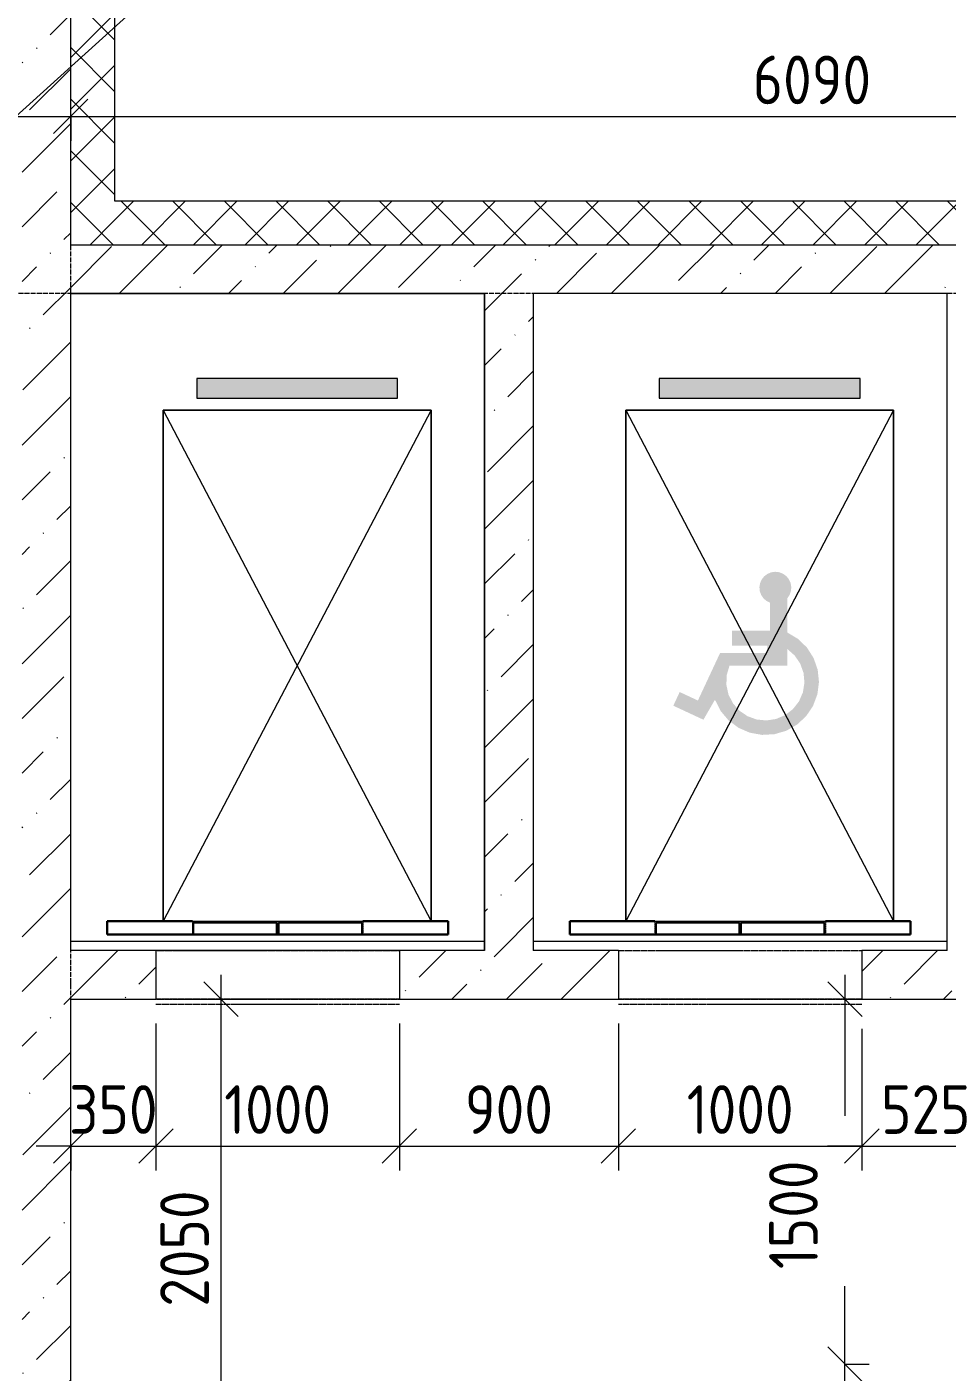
# Model space of a CAD drawing. Header units: millimetres. Extents: x -60946 to 138510, y -262288 to 24501.
# Drawn here: x 46904 to 50684, y -43892 to -38364 of the extents above; entities that cross this region are included whole.
import ezdxf

# ---------------------------------------------------------------- set-up
doc = ezdxf.new("R2010")
doc.units = ezdxf.units.MM
for name, pattern in [('ADSK_Линия сетки', [25, 20, -2.5, 0, -2.5]), ('ADSK_Невидимые', [5, 3, -2]), ('ADSK_Штриховая_ш2 п1_5', [4.5, 3, -1.5])]:
    doc.linetypes.add(name, pattern=pattern)
for name, color, linetype, lineweight in [('Двери', 7, 'Continuous', 9), ('Обобщенные модели', 7, 'ADSK_Невидимые', 18), ('Оборудование', 7, 'Continuous', 18), ('Оси', 7, 'Continuous', 9), ('Перекрытие', 7, 'Continuous', 18), ('Размеры', 7, 'Continuous', 9), ('Стены наружные', 7, 'Continuous', 18), ('Стены несущие', 7, 'Continuous', 30), ('Стены отделка', 7, 'Continuous', 30), ('Узлы', 7, 'Continuous', 18)]:
    doc.layers.add(name, color=color, linetype=linetype, lineweight=lineweight)
doc.styles.add('GOST Common_2', font='', dxfattribs={"width": 0.9, "height": 250})
doc.styles.add('GOST Common_3', font='', dxfattribs={"width": 0.9, "height": 200})
doc.styles.get('GOST Common_2').set_extended_font_data('GOST Common')
doc.styles.get('GOST Common_3').set_extended_font_data('GOST Common')
doc.dimstyles.new('ADSK_Основной_2_0', dxfattribs={"dimscale": 304.8, "dimtxt": 201.142999, "dimasz": 0.463911, "dimexe": 0.328084, "dimexo": 0.328084, "dimgap": 0.164042, "dimtad": 1, "dimdec": 3, "dimrnd": 0.001, "dimdsep": 46, "dimtxsty": 'GOST Common_3', "dimblk1": 'OBLIQUE', "dimblk2": 'OBLIQUE', "dimsah": 1, "dimcen": 0.09, "dimdle": 0.328084, "dimazin": 2, "dimtfac": 1, "dimtdec": 4, "dimtix": 1, "dimtmove": 0, "dimatfit": 3, "dimfxl": 1, "dimtvp": 1, "dimtolj": 1, "dimtzin": 0, "dimlwd": 20, "dimlwe": 20, "dimarcsym": 2})
doc.dimstyles.new('ADSK_Основной_2_0_1', dxfattribs={"dimscale": 304.8, "dimtxt": 201.142999, "dimasz": 0.463911, "dimexe": 0.328084, "dimexo": 0.328084, "dimgap": 0.164042, "dimtad": 1, "dimdec": 3, "dimrnd": 0.001, "dimdsep": 46, "dimtxsty": 'GOST Common_3', "dimblk1": 'OBLIQUE', "dimblk2": 'OBLIQUE', "dimsah": 1, "dimcen": 0.09, "dimdle": 0.328084, "dimazin": 2, "dimtfac": 1, "dimtdec": 4, "dimtix": 1, "dimtmove": 1, "dimatfit": 3, "dimfxl": 1, "dimtvp": 1, "dimtolj": 1, "dimtzin": 0, "dimlwd": 20, "dimlwe": 20, "dimarcsym": 2})
doc.dimstyles.new('ADSK_Основной_2_0_2', dxfattribs={"dimscale": 304.8, "dimtxt": 201.142999, "dimasz": 0.463911, "dimexe": 0.328084, "dimexo": 0.328084, "dimgap": 0.164042, "dimtad": 1, "dimdec": 3, "dimrnd": 0.001, "dimdsep": 46, "dimtxsty": 'GOST Common_3', "dimblk1": 'OBLIQUE', "dimblk2": 'OBLIQUE', "dimsah": 1, "dimcen": 0.09, "dimdle": 0.328084, "dimazin": 2, "dimtfac": 1, "dimtdec": 4, "dimtix": 1, "dimtmove": 0, "dimatfit": 3, "dimfxl": 1, "dimtvp": 1, "dimtolj": 1, "dimtzin": 0, "dimlwd": 20, "dimlwe": 20, "dimarcsym": 2})
doc.dimstyles.new('ADSK_Основной_2_0_3', dxfattribs={"dimscale": 304.8, "dimtxt": 201.142999, "dimasz": 0.463911, "dimexe": 0.328084, "dimexo": 0.328084, "dimgap": 0.164042, "dimtad": 1, "dimdec": 3, "dimrnd": 0.001, "dimdsep": 46, "dimtxsty": 'GOST Common_2', "dimblk1": 'OBLIQUE', "dimblk2": 'OBLIQUE', "dimsah": 1, "dimcen": 0.09, "dimdle": 0.328084, "dimazin": 2, "dimtfac": 1, "dimtdec": 4, "dimtix": 1, "dimtmove": 0, "dimatfit": 3, "dimfxl": 1, "dimtvp": 1, "dimtolj": 1, "dimtzin": 0, "dimlwd": 20, "dimlwe": 20, "dimarcsym": 2})
pattern_1 = [(45, (1283.93, -48864.63), (84.18955, 308.69595), [396.875, -79.375, 3.353, -76.022])]
pattern_2 = [(45, (1283.93, -48864.63), (-106.066, 106.066), []), (135, (1283.93, -48864.63), (-106.066, -106.066), [])]

# ---------------------------------------------------------------- blocks, each defined once
blk = doc.blocks.new('AS-Shakhta_lifta-GOST_5746-2003 - Лифт_3_2700х1700 проем 1000-730833-Кладочный план 1-го этажа')
at = {"layer": 'Оборудование'}
h = blk.add_hatch(color=256, dxfattribs=at)
h.paths.add_polyline_path([(-9.5, 464.1), (-60.4, 461.4), (-109.3, 447.2), (-153.5, 422), (-190.9, 387.4), (-219.3, 345.2), (-237.2, 297.5), (-243.7, 247), (-238.5, 196.4), (-221.7, 148.3), (-194.4, 105.3), (-157.9, 69.8), (-114.3, 43.6), (-114.3, -98), (-123.4, -111.8), (-128.8, -127.6), (-130, -144.1), (-127, -160.5), (-120, -175.5), (-109.5, -188.4), (-96, -198.1), (-80.6, -204.2), (-64.1, -206.2), (-47.6, -203.9), (-32.3, -197.6), (-19, -187.7), (-8.6, -174.7), (-1.8, -159.5), (0.9, -143.1), (-0.6, -126.6), (-6.2, -110.9), (-15.5, -97.2), (-28, -86.3), (-42.9, -78.8), (-42.9, 35.4), (113.5, 35.4), (113.5, 97.4), (-31, 97.4), (-31, 128.1), (162.8, 128.1), (253.6, 322.9), (328.5, 288), (354.7, 344.2), (231, 401.8), (183.6, 319.7), (160.7, 365.2), (128, 404.3), (87.2, 434.8), (40.6, 455.1)])
h.paths.add_polyline_path([(-27.9, 404.9), (12.2, 401), (50, 387.2), (83.3, 364.5), (109.8, 334.2), (128, 298.2), (136.6, 258.9), (135.3, 218.6), (123.9, 180), (-114.3, 180), (-114.3, 111.7), (-144.4, 138.5), (-166.9, 171.9), (-180.4, 209.8), (-184, 249.9), (-177.6, 289.7), (-161.5, 326.6), (-136.7, 358.3), (-104.7, 382.9), (-67.7, 398.8)])
at = {"layer": 'Узлы'}
blk.add_hatch(color=256, dxfattribs=at).paths.add_polyline_path([(364.1, -920), (-412.5, -920), (-412.5, -1000), (412.5, -1000), (412.5, -920)])
at = {"layer": 'Обобщенные модели', "linetype": 'Continuous', "lineweight": 30}
for p, q in [((780, 1285), (-620, 1285)), ((-620, 1230), (-620, 1285)), ((-267, 1235), (-267, 1285)), ((-267, 1285), (77, 1285)), ((77, 1285), (77, 1235)), ((83, 1235), (83, 1285)), ((83, 1285), (427, 1285)), ((427, 1285), (427, 1235)), ((780, 1230), (780, 1285)), ((-270, 1230), (-620, 1230)), ((77, 1235), (-267, 1235)), ((427, 1235), (83, 1235)), ((430, 1230), (780, 1230))]:
    blk.add_line(p, q, dxfattribs=at)
at = {"layer": 'Обобщенные модели'}
for p, q in [((-270, 1235), (-270, 1285)), ((430, 1235), (430, 1285))]:
    blk.add_line(p, q, dxfattribs=at)
at = {"layer": 'Оборудование'}
for p, q in [((-550, -870), (-550, 1230)), ((550, -870), (-550, 1230)), ((-550, -870), (550, 1230)), ((550, 1230), (-550, 1230)), ((-550, 1230), (-550, -870)), ((550, 1230), (550, -870)), ((550, -870), (550, 1230)), ((550, -870), (-550, -870)), ((-550, -870), (550, -870))]:
    blk.add_line(p, q, dxfattribs=at)
at = {"layer": 'Узлы'}
for p, q in [((412.5, -920), (-412.5, -920)), ((-412.5, -920), (-412.5, -1000)), ((412.5, -1000), (412.5, -920)), ((-412.5, -1000), (412.5, -1000))]:
    blk.add_line(p, q, dxfattribs=at)
blk = doc.blocks.new('ADSK_Дверь_Проем - ADSK_Дверь_Проем-730830-Кладочный план 1-го этажа')
at = {"layer": 'Двери', "linetype": 'ADSK_Штриховая_ш2 п1_5'}
for p, q in [((-500, 100), (500, 100)), ((-500, -100), (500, -100))]:
    blk.add_line(p, q, dxfattribs=at)
blk = doc.blocks.new('AS-Shakhta_lifta-GOST_5746-2003 - Лифт_3_2700х1700 проем 1001-793162-Кладочный план 1-го этажа')
at = {"layer": 'Узлы'}
blk.add_hatch(color=256, dxfattribs=at).paths.add_polyline_path([(412.5, -920), (-412.5, -920), (-412.5, -1000), (412.5, -1000)])
at = {"layer": 'Обобщенные модели', "linetype": 'Continuous', "lineweight": 30}
for p, q in [((780, 1285), (-620, 1285)), ((-620, 1230), (-620, 1285)), ((-267, 1235), (-267, 1285)), ((-267, 1285), (77, 1285)), ((77, 1285), (77, 1235)), ((83, 1235), (83, 1285)), ((83, 1285), (427, 1285)), ((427, 1285), (427, 1235)), ((780, 1230), (780, 1285)), ((-270, 1230), (-620, 1230)), ((77, 1235), (-267, 1235)), ((427, 1235), (83, 1235)), ((430, 1230), (780, 1230))]:
    blk.add_line(p, q, dxfattribs=at)
at = {"layer": 'Обобщенные модели'}
for p, q in [((-270, 1235), (-270, 1285)), ((430, 1235), (430, 1285))]:
    blk.add_line(p, q, dxfattribs=at)
at = {"layer": 'Оборудование'}
for p, q in [((-770, -1350), (-770, 1350)), ((-770, 1350), (930, 1350)), ((930, 1350), (930, -1350)), ((-550, -870), (-550, 1230)), ((550, -870), (-550, 1230)), ((-550, -870), (550, 1230)), ((550, 1230), (-550, 1230)), ((-550, 1230), (-550, -870)), ((550, 1230), (550, -870)), ((550, -870), (550, 1230)), ((550, -870), (-550, -870)), ((-550, -870), (550, -870)), ((930, -1350), (-770, -1350))]:
    blk.add_line(p, q, dxfattribs=at)
at = {"layer": 'Узлы'}
for p, q in [((412.5, -920), (-412.5, -920)), ((-412.5, -920), (-412.5, -1000)), ((412.5, -1000), (412.5, -920)), ((-412.5, -1000), (412.5, -1000))]:
    blk.add_line(p, q, dxfattribs=at)
blk = doc.blocks.new('ADSK_Дверь_Проем - ADSK_Дверь_Проем-2503678-Кладочный план 1-го этажа')
at = {"layer": 'Двери', "linetype": 'ADSK_Штриховая_ш2 п1_5'}
for p, q in [((-500, 11), (500, 11)), ((-500, -11), (500, -11))]:
    blk.add_line(p, q, dxfattribs=at)
blk = doc.blocks.new('_Oblique')
at = {"color": 0, "linetype": 'ByBlock', "lineweight": -2}
blk.add_line((-0.5, -0.5), (0.5, 0.5), dxfattribs=at)
blk = doc.blocks.new('*D4247')
at = {"layer": 'Defpoints', "color": 0, "transparency": 16777216}
for p in [(47083.9, -38632.1), (53173.9, -38632.1), (53173.9, -38732.1)]:
    blk.add_point(p, dxfattribs=at)
at = {"layer": 'Размеры', "color": 0, "lineweight": 20, "transparency": 16777216}
for p, q in [((46983.9, -38732.1), (53273.9, -38732.1)), ((47083.9, -38732.1), (47083.9, -38832.1)), ((53173.9, -38732.1), (53173.9, -38832.1))]:
    blk.add_line(p, q, dxfattribs=at)
at = {"layer": 'Размеры', "color": 0, "lineweight": 20, "transparency": 16777216, "xscale": 141.4, "yscale": 141.4, "zscale": 141.4, "rotation": 180}
blk.add_blockref('_Oblique', (47083.9, -38732.1), dxfattribs=at)
at = {"layer": 'Размеры', "color": 0, "lineweight": 20, "transparency": 16777216, "xscale": 141.4, "yscale": 141.4, "zscale": 141.4}
blk.add_blockref('_Oblique', (53173.9, -38732.1), dxfattribs=at)
at = {"layer": 'Размеры', "color": 0, "lineweight": 9, "transparency": 16777216, "insert": (50128.9, -38582.1), "char_height": 200, "width": 605.475, "attachment_point": 5, "style": 'GOST Common_3'}
blk.add_mtext('\\A1;6090', dxfattribs=at)
blk = doc.blocks.new('*D4150')
at = {"layer": 'Defpoints', "color": 0, "transparency": 16777216}
for p in [(47083.9, -38632.1), (47083.9, -38732.1), (46633.9, -39106.6)]:
    blk.add_point(p, dxfattribs=at)
at = {"layer": 'Размеры', "color": 0, "lineweight": 20, "transparency": 16777216}
for p, q in [((46858.9, -38732.1), (47481.8, -38167.5)), ((47481.8, -38167.5), (48044.7, -38167.5)), ((46633.9, -39006.6), (46633.9, -38632.1)), ((46533.9, -38732.1), (47183.9, -38732.1)), ((47083.9, -38732.1), (47083.9, -38832.1))]:
    blk.add_line(p, q, dxfattribs=at)
at = {"layer": 'Размеры', "color": 0, "lineweight": 20, "transparency": 16777216, "xscale": 141.4, "yscale": 141.4, "zscale": 141.4, "rotation": 180}
blk.add_blockref('_Oblique', (46633.9, -38732.1), dxfattribs=at)
at = {"layer": 'Размеры', "color": 0, "lineweight": 20, "transparency": 16777216, "xscale": 141.4, "yscale": 141.4, "zscale": 141.4}
blk.add_blockref('_Oblique', (47083.9, -38732.1), dxfattribs=at)
at = {"layer": 'Размеры', "color": 0, "lineweight": 9, "transparency": 16777216, "insert": (47531.8, -37850.8), "char_height": 200, "width": 474.561, "attachment_point": 1, "line_spacing_factor": 1.022761, "style": 'GOST Common_3'}
blk.add_mtext('\\A1;450', dxfattribs=at)
blk = doc.blocks.new('*D3864')
at = {"layer": 'Defpoints', "color": 0, "transparency": 16777216}
for p in [(47433.9, -42359.7), (47083.9, -42863.4), (47433.9, -42963.3)]:
    blk.add_point(p, dxfattribs=at)
at = {"layer": 'Размеры', "color": 0, "lineweight": 20, "transparency": 16777216}
for p, q in [((47433.9, -42459.7), (47433.9, -43063.3)), ((47083.9, -42963.3), (46942.5, -42963.3)), ((47083.9, -42963.3), (47433.9, -42963.3)), ((47083.9, -42963.4), (47083.9, -43063.3)), ((47433.9, -42963.3), (47575.3, -42963.3))]:
    blk.add_line(p, q, dxfattribs=at)
at = {"layer": 'Размеры', "color": 0, "lineweight": 20, "transparency": 16777216, "xscale": 141.4, "yscale": 141.4, "zscale": 141.4}
blk.add_blockref('_Oblique', (47083.9, -42963.3), dxfattribs=at)
at = {"layer": 'Размеры', "color": 0, "lineweight": 20, "transparency": 16777216, "xscale": 141.4, "yscale": 141.4, "zscale": 141.4, "rotation": 180}
blk.add_blockref('_Oblique', (47433.9, -42963.3), dxfattribs=at)
at = {"layer": 'Размеры', "color": 0, "lineweight": 9, "transparency": 16777216, "insert": (47258.9, -42813.3), "char_height": 200, "width": 454.106, "attachment_point": 5, "style": 'GOST Common_3'}
blk.add_mtext('\\A1;350', dxfattribs=at)
blk = doc.blocks.new('*D3865')
at = {"layer": 'Defpoints', "color": 0, "transparency": 16777216}
for p in [(47433.9, -42359.7), (48433.9, -42359.7), (48433.9, -42963.3)]:
    blk.add_point(p, dxfattribs=at)
at = {"layer": 'Размеры', "color": 0, "lineweight": 20, "transparency": 16777216}
for p, q in [((47433.9, -42459.7), (47433.9, -43063.3)), ((48433.9, -42459.7), (48433.9, -43063.3)), ((47333.9, -42963.3), (48533.9, -42963.3))]:
    blk.add_line(p, q, dxfattribs=at)
at = {"layer": 'Размеры', "color": 0, "lineweight": 20, "transparency": 16777216, "xscale": 141.4, "yscale": 141.4, "zscale": 141.4, "rotation": 180}
blk.add_blockref('_Oblique', (47433.9, -42963.3), dxfattribs=at)
at = {"layer": 'Размеры', "color": 0, "lineweight": 20, "transparency": 16777216, "xscale": 141.4, "yscale": 141.4, "zscale": 141.4}
blk.add_blockref('_Oblique', (48433.9, -42963.3), dxfattribs=at)
at = {"layer": 'Размеры', "color": 0, "lineweight": 9, "transparency": 16777216, "insert": (47933.9, -42813.3), "char_height": 200, "width": 560.473, "attachment_point": 5, "style": 'GOST Common_3'}
blk.add_mtext('\\A1;1000', dxfattribs=at)
blk = doc.blocks.new('*D3866')
at = {"layer": 'Defpoints', "color": 0, "transparency": 16777216}
for p in [(48433.9, -42359.7), (49333.9, -42359.7), (49333.9, -42963.3)]:
    blk.add_point(p, dxfattribs=at)
at = {"layer": 'Размеры', "color": 0, "lineweight": 20, "transparency": 16777216}
for p, q in [((48433.9, -42459.7), (48433.9, -43063.3)), ((49333.9, -42459.7), (49333.9, -43063.3)), ((48333.9, -42963.3), (49433.9, -42963.3))]:
    blk.add_line(p, q, dxfattribs=at)
at = {"layer": 'Размеры', "color": 0, "lineweight": 20, "transparency": 16777216, "xscale": 141.4, "yscale": 141.4, "zscale": 141.4, "rotation": 180}
blk.add_blockref('_Oblique', (48433.9, -42963.3), dxfattribs=at)
at = {"layer": 'Размеры', "color": 0, "lineweight": 20, "transparency": 16777216, "xscale": 141.4, "yscale": 141.4, "zscale": 141.4}
blk.add_blockref('_Oblique', (49333.9, -42963.3), dxfattribs=at)
at = {"layer": 'Размеры', "color": 0, "lineweight": 9, "transparency": 16777216, "insert": (48883.9, -42813.3), "char_height": 200, "width": 454.106, "attachment_point": 5, "style": 'GOST Common_3'}
blk.add_mtext('\\A1;900', dxfattribs=at)
blk = doc.blocks.new('*D3867')
at = {"layer": 'Defpoints', "color": 0, "transparency": 16777216}
for p in [(49333.9, -42359.7), (50333.9, -42381.7), (50333.9, -42963.3)]:
    blk.add_point(p, dxfattribs=at)
at = {"layer": 'Размеры', "color": 0, "lineweight": 20, "transparency": 16777216}
for p, q in [((49333.9, -42459.7), (49333.9, -43063.3)), ((50333.9, -42481.7), (50333.9, -43063.3)), ((49233.9, -42963.3), (50433.9, -42963.3))]:
    blk.add_line(p, q, dxfattribs=at)
at = {"layer": 'Размеры', "color": 0, "lineweight": 20, "transparency": 16777216, "xscale": 141.4, "yscale": 141.4, "zscale": 141.4, "rotation": 180}
blk.add_blockref('_Oblique', (49333.9, -42963.3), dxfattribs=at)
at = {"layer": 'Размеры', "color": 0, "lineweight": 20, "transparency": 16777216, "xscale": 141.4, "yscale": 141.4, "zscale": 141.4}
blk.add_blockref('_Oblique', (50333.9, -42963.3), dxfattribs=at)
at = {"layer": 'Размеры', "color": 0, "lineweight": 9, "transparency": 16777216, "insert": (49833.9, -42813.3), "char_height": 200, "width": 560.473, "attachment_point": 5, "style": 'GOST Common_3'}
blk.add_mtext('\\A1;1000', dxfattribs=at)
blk = doc.blocks.new('*D3868')
at = {"layer": 'Defpoints', "color": 0, "transparency": 16777216}
for p in [(50333.9, -42381.7), (50858.9, -42863.4), (50858.9, -42963.3)]:
    blk.add_point(p, dxfattribs=at)
at = {"layer": 'Размеры', "color": 0, "lineweight": 20, "transparency": 16777216}
for p, q in [((50333.9, -42481.7), (50333.9, -43063.3)), ((50333.9, -42963.3), (50192.5, -42963.3)), ((50333.9, -42963.3), (50858.9, -42963.3)), ((50858.9, -42963.3), (51000.3, -42963.3)), ((50858.9, -42963.4), (50858.9, -43063.3))]:
    blk.add_line(p, q, dxfattribs=at)
at = {"layer": 'Размеры', "color": 0, "lineweight": 20, "transparency": 16777216, "xscale": 141.4, "yscale": 141.4, "zscale": 141.4}
blk.add_blockref('_Oblique', (50333.9, -42963.3), dxfattribs=at)
at = {"layer": 'Размеры', "color": 0, "lineweight": 20, "transparency": 16777216, "xscale": 141.4, "yscale": 141.4, "zscale": 141.4, "rotation": 180}
blk.add_blockref('_Oblique', (50858.9, -42963.3), dxfattribs=at)
at = {"layer": 'Размеры', "color": 0, "lineweight": 9, "transparency": 16777216, "insert": (50596.4, -42813.3), "char_height": 200, "width": 454.106, "attachment_point": 5, "style": 'GOST Common_3'}
blk.add_mtext('\\A1;525', dxfattribs=at)
blk = doc.blocks.new('*D3873')
at = {"layer": 'Defpoints', "color": 0, "transparency": 16777216}
for p in [(47601.4, -42359.7), (47701.4, -42359.7), (47083.9, -44409.7)]:
    blk.add_point(p, dxfattribs=at)
at = {"layer": 'Размеры', "color": 0, "lineweight": 20, "transparency": 16777216}
for p, q in [((47701.4, -44509.7), (47701.4, -42259.7)), ((47701.4, -42359.7), (47801.4, -42359.7)), ((47183.9, -44409.7), (47801.4, -44409.7))]:
    blk.add_line(p, q, dxfattribs=at)
at = {"layer": 'Размеры', "color": 0, "lineweight": 20, "transparency": 16777216, "xscale": 141.4, "yscale": 141.4, "zscale": 141.4}
for p, rotation in [((47701.4, -42359.7), 90), ((47701.4, -44409.7), 270)]:
    blk.add_blockref('_Oblique', p, dxfattribs=dict(at, rotation=rotation))
at = {"layer": 'Размеры', "color": 0, "lineweight": 9, "transparency": 16777216, "insert": (47551.4, -43384.7), "char_height": 200, "width": 605.475, "attachment_point": 5, "rotation": 90, "style": 'GOST Common_3'}
blk.add_mtext('\\A1;2050', dxfattribs=at)
blk = doc.blocks.new('*D3910')
at = {"layer": 'Defpoints', "color": 0, "transparency": 16777216}
for p in [(50164.2, -43859.7), (50264.2, -43859.7), (50164.2, -44959.7)]:
    blk.add_point(p, dxfattribs=at)
at = {"layer": 'Размеры', "color": 0, "lineweight": 20, "transparency": 16777216}
for p, q in [((50264.2, -45059.7), (50264.2, -43759.7)), ((50264.2, -43859.7), (50364.2, -43859.7)), ((50264.2, -44959.7), (50364.2, -44959.7))]:
    blk.add_line(p, q, dxfattribs=at)
at = {"layer": 'Размеры', "color": 0, "lineweight": 20, "transparency": 16777216, "xscale": 141.4, "yscale": 141.4, "zscale": 141.4}
for p, rotation in [((50264.2, -43859.7), 90), ((50264.2, -44959.7), 270)]:
    blk.add_blockref('_Oblique', p, dxfattribs=dict(at, rotation=rotation))
at = {"layer": 'Размеры', "color": 0, "lineweight": 9, "transparency": 16777216, "insert": (50089.2, -44409.7), "char_height": 250, "width": 515.472, "attachment_point": 5, "rotation": 90, "style": 'GOST Common_2'}
blk.add_mtext('\\A1;1100', dxfattribs=at)
blk = doc.blocks.new('*D3911')
at = {"layer": 'Defpoints', "color": 0, "transparency": 16777216}
for p in [(50164.2, -42359.7), (50264.2, -42359.7), (50164.2, -43859.7)]:
    blk.add_point(p, dxfattribs=at)
at = {"layer": 'Размеры', "color": 0, "lineweight": 20, "transparency": 16777216}
for p, q in [((50264.2, -42259.7), (50264.2, -42838.9)), ((50264.2, -42359.7), (50364.2, -42359.7)), ((50264.2, -43959.7), (50264.2, -43538.9)), ((50264.2, -43859.7), (50364.2, -43859.7))]:
    blk.add_line(p, q, dxfattribs=at)
at = {"layer": 'Размеры', "color": 0, "lineweight": 20, "transparency": 16777216, "xscale": 141.4, "yscale": 141.4, "zscale": 141.4}
for p, rotation in [((50264.2, -42359.7), 90), ((50264.2, -43859.7), 270)]:
    blk.add_blockref('_Oblique', p, dxfattribs=dict(at, rotation=rotation))
at = {"layer": 'Размеры', "color": 0, "lineweight": 9, "transparency": 16777216, "insert": (49952.8, -43469.1), "char_height": 200, "width": 560.473, "attachment_point": 1, "rotation": 90, "line_spacing_factor": 1.022761, "style": 'GOST Common_3'}
blk.add_mtext('\\A1;1500', dxfattribs=at)

msp = doc.modelspace()

# ---------------------------------------------------------------- hatches: boundary and pattern name
at = {"layer": 'Стены наружные', "lineweight": 9}
h = msp.add_hatch(dxfattribs=at)
h.set_pattern_fill('FP_1', color=256, style=0, pattern_type=2)
h.set_pattern_definition(pattern_1)
h.paths.add_polyline_path([(47083.9343, -46259.6624), (47083.9343, -45959.6624), (46883.9343, -45959.6624), (46883.9343, -46259.6624)])
h.paths.add_polyline_path([(46883.9343, -44409.6624), (47083.9343, -44409.6624), (47083.9343, -37659.6624), (46883.9343, -37659.6624), (46883.9343, -43549.7783)])
h = msp.add_hatch(dxfattribs=at)
h.set_pattern_fill('FP_4', color=256, style=0, pattern_type=2)
h.set_pattern_definition(pattern_2)
h.paths.add_polyline_path([(47263.9343, -39259.6624), (47263.9343, -37659.6624), (47083.9343, -37659.6624), (47083.9343, -39259.6624)])
h = msp.add_hatch(dxfattribs=at)
h.set_pattern_fill('FP_4', color=256, style=0, pattern_type=2)
h.set_pattern_definition(pattern_2)
h.paths.add_polyline_path([(47263.9343, -39259.6624), (50883.9343, -39259.6624), (50883.9343, -39079.6624), (47263.9343, -39079.6624)])
h = msp.add_hatch(dxfattribs=at)
h.set_pattern_fill('FP_1', color=256, style=0, pattern_type=2)
h.set_pattern_definition(pattern_1)
h.paths.add_polyline_path([(50883.9343, -39459.6624), (50883.9343, -39259.6624), (47083.9343, -39259.6624), (47083.9343, -39459.6624), (50683.9343, -39459.6624)])
h = msp.add_hatch(dxfattribs=at)
h.set_pattern_fill('FP_1', color=256, style=0, pattern_type=2)
h.set_pattern_definition(pattern_1)
h.paths.add_polyline_path([(48983.9343, -42159.6624), (48983.9343, -39459.6624), (48783.9343, -39459.6624), (48783.9343, -42159.6624)])
h = msp.add_hatch(dxfattribs=at)
h.set_pattern_fill('FP_1', color=256, style=0, pattern_type=2)
h.set_pattern_definition(pattern_1)
h.paths.add_polyline_path([(49333.9343, -42359.6624), (49333.9343, -42159.6624), (48433.9343, -42159.6624), (48433.9343, -42359.6624)])
h.paths.add_polyline_path([(47433.9343, -42359.6624), (47433.9343, -42159.6624), (47083.9343, -42159.6624), (47083.9343, -42359.6624)])
h.paths.add_polyline_path([(50333.9343, -42359.6624), (50883.9343, -42359.6624), (50883.9343, -42159.6624), (50333.9343, -42159.6624), (50333.9343, -42261.6105)])

# ---------------------------------------------------------------- linework, layer by layer
at = {"layer": 'Оси', "linetype": 'ADSK_Линия сетки', "lineweight": 5}
for p, q in [((47083.9343, -59838.5137), (47083.9343, -38837.1863)), ((63681.4538, -39459.6624), (-23956.1623, -39459.6624))]:
    msp.add_line(p, q, dxfattribs=at)
at = {"layer": 'Перекрытие'}
for p, q in [((48783.9343, -42122.5624), (47083.9343, -42122.5624)), ((50683.9343, -42122.5624), (48983.9343, -42122.5624))]:
    msp.add_line(p, q, dxfattribs=at)
at = {"layer": 'Стены несущие', "lineweight": 9}
for p, q in [((47083.9343, -39259.6624), (50883.9343, -39259.6624)), ((47083.9343, -42159.6624), (47083.9343, -39459.6624)), ((48783.9343, -39459.6624), (47083.9343, -39459.6624)), ((48783.9343, -42159.6624), (48783.9343, -39459.6624)), ((48983.9343, -39459.6624), (48983.9343, -42159.6624)), ((50683.9343, -39459.6624), (48983.9343, -39459.6624)), ((50683.9343, -42159.6624), (50683.9343, -39459.6624)), ((47433.9343, -42159.6624), (47083.9343, -42159.6624)), ((47433.9343, -42159.6624), (47433.9343, -42359.6624)), ((48783.9343, -42159.6624), (48433.9343, -42159.6624)), ((48433.9343, -42159.6624), (48433.9343, -42359.6624)), ((49333.9343, -42159.6624), (48983.9343, -42159.6624)), ((49333.9343, -42159.6624), (49333.9343, -42359.6624)), ((50683.9343, -42159.6624), (50333.9343, -42159.6624)), ((50333.9343, -42159.6624), (50333.9343, -42359.6624)), ((47083.9343, -44409.6624), (47083.9343, -42359.6624)), ((47083.9343, -42359.6624), (47433.9343, -42359.6624)), ((48433.9343, -42359.6624), (49333.9343, -42359.6624)), ((50333.9343, -42359.6624), (50983.9343, -42359.6624))]:
    msp.add_line(p, q, dxfattribs=at)
at = {"layer": 'Стены отделка', "lineweight": 18}
for p, q in [((47263.9343, -37479.6624), (47263.9343, -39079.6624)), ((47083.9343, -39259.6624), (47083.9343, -37659.6624)), ((47263.9343, -39079.6624), (50883.9343, -39079.6624))]:
    msp.add_line(p, q, dxfattribs=at)

# ---------------------------------------------------------------- block references
at = {"layer": 'Двери'}
for p in [(47933.9343, -42259.6624), (49833.9343, -42259.6624)]:
    msp.add_blockref('ADSK_Дверь_Проем - ADSK_Дверь_Проем-730830-Кладочный план 1-го этажа', p, dxfattribs=at)
at = {"layer": 'Двери', "rotation": 180}
for p in [(47933.9343, -42370.6624), (49833.9343, -42370.6624)]:
    msp.add_blockref('ADSK_Дверь_Проем - ADSK_Дверь_Проем-2503678-Кладочный план 1-го этажа', p, dxfattribs=at)
at = {"layer": 'Оборудование', "rotation": 180}
for name, p in [('AS-Shakhta_lifta-GOST_5746-2003 - Лифт_3_2700х1700 проем 1001-793162-Кладочный план 1-го этажа', (48013.9343, -40809.6624)), ('AS-Shakhta_lifta-GOST_5746-2003 - Лифт_3_2700х1700 проем 1000-730833-Кладочный план 1-го этажа', (49913.9343, -40809.6624))]:
    msp.add_blockref(name, p, dxfattribs=at)

# ---------------------------------------------------------------- dimensions: what is measured, and where the dimension line sits
at = {"layer": 'Размеры', "lineweight": 9}
dim = msp.add_linear_dim(base=(47083.9343, -38732.0831), p1=(46633.9343, -39106.5517), p2=(47083.9343, -38632.0982), dimstyle='ADSK_Основной_2_0_1', override={"dimpost": '<>', "dimfxl": 653.915952}, dxfattribs=at)
dim.commit()
dim.dimension.update_dxf_attribs({"geometry": '*D4150', "text_midpoint": (47531.8405, -38167.4804), "dimtype": 160})
for base, p1, p2, dimstyle, override, picture, middle in [((53173.9343, -38732.0831), (47083.9343, -38632.0982), (53173.9343, -38632.0982), 'ADSK_Основной_2_0', {"dimpost": '<>', "dimfxl": 6090}, '*D4247', (50128.9343, -38582.0831)), ((47433.9343, -42963.3403), (47083.9343, -42863.3554), (47433.9343, -42359.6624), 'ADSK_Основной_2_0_2', {"dimpost": '<>', "dimfxl": 613.356884}, '*D3864', (47258.9343, -42813.3403)), ((48433.9343, -42963.3403), (47433.9343, -42359.6624), (48433.9343, -42359.6624), 'ADSK_Основной_2_0_2', {"dimpost": '<>', "dimfxl": 1000}, '*D3865', (47933.9343, -42813.3403)), ((49333.9343, -42963.3403), (48433.9343, -42359.6624), (49333.9343, -42359.6624), 'ADSK_Основной_2_0_2', {"dimpost": '<>', "dimfxl": 900}, '*D3866', (48883.9343, -42813.3403)), ((50333.9343, -42963.3403), (49333.9343, -42359.6624), (50333.9343, -42381.6624), 'ADSK_Основной_2_0_2', {"dimpost": '<>', "dimfxl": 1000.241971}, '*D3867', (49833.9343, -42813.3403)), ((50858.9343, -42963.3403), (50333.9343, -42381.6624), (50858.9343, -42863.3554), 'ADSK_Основной_2_0_2', {"dimpost": '<>', "dimfxl": 712.497841}, '*D3868', (50596.4343, -42813.3403))]:
    dim = msp.add_linear_dim(base=base, p1=p1, p2=p2, dimstyle=dimstyle, override=override, dxfattribs=at)
    dim.commit()
    dim.dimension.update_dxf_attribs({"geometry": picture, "text_midpoint": middle})
for base, p1, p2, dimstyle, override, picture, middle in [((47701.4264, -42359.6624), (47083.9343, -44409.6624), (47601.4415, -42359.6624), 'ADSK_Основной_2_0_2', {"dimpost": '<>', "dimfxl": 2114.31163}, '*D3873', (47551.4264, -43384.6624)), ((50264.1654, -43859.6624), (50164.1805, -44959.6624), (50164.1805, -43859.6624), 'ADSK_Основной_2_0_3', {"dimpost": '<>', "dimfxl": 1100}, '*D3910', (50089.1654, -44409.6624))]:
    dim = msp.add_linear_dim(base=base, p1=p1, p2=p2, angle=90, dimstyle=dimstyle, override=override, dxfattribs=at)
    dim.commit()
    dim.dimension.update_dxf_attribs({"geometry": picture, "text_midpoint": middle})
dim = msp.add_linear_dim(base=(50264.1654, -42359.6624), p1=(50164.1805, -43859.6624), p2=(50164.1805, -42359.6624), angle=90, dimstyle='ADSK_Основной_2_0_1', override={"dimpost": '<>', "dimfxl": 1500}, dxfattribs=at)
dim.commit()
dim.dimension.update_dxf_attribs({"geometry": '*D3911', "text_midpoint": (50086.133, -43188.8974), "dimtype": 160, "text_rotation": 90})

doc.saveas('drawing.dxf')
